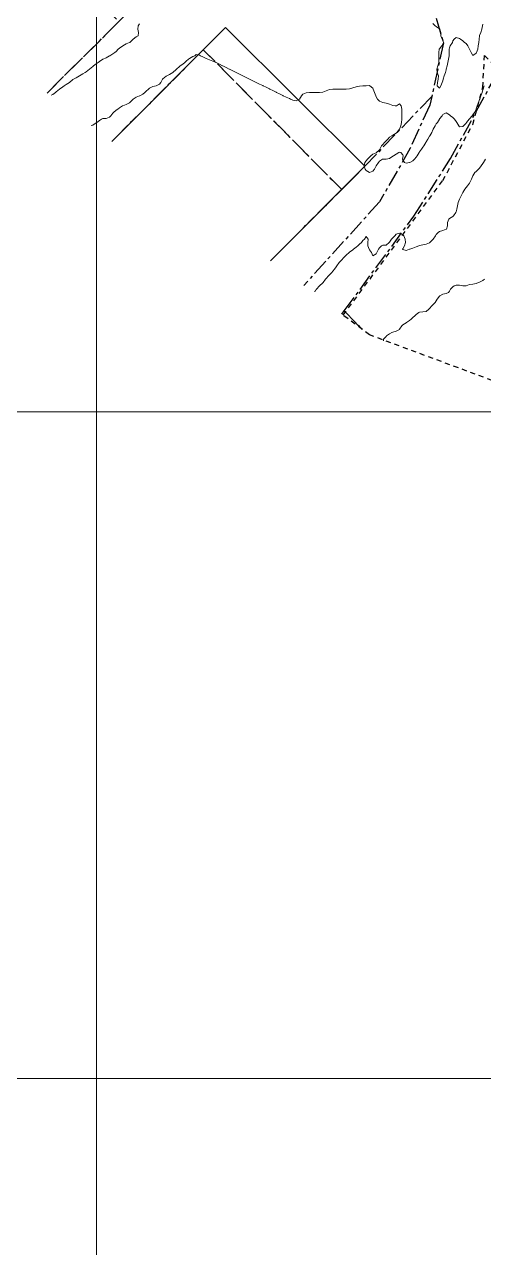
# Model space of a CAD drawing. Header units: centimetres. Extents: x 0 to 642158, y -847 to 649707.
# Drawn here: x 615856 to 615924.8, y 619762 to 619945.4 of the extents above; entities that cross this region are included whole.
import ezdxf

# ---------------------------------------------------------------- set-up
doc = ezdxf.new("R2010")
doc.units = ezdxf.units.CM
doc.header["$MEASUREMENT"] = 0
doc.linetypes.add('CENTERX2', pattern=[4, 2.5, -0.5, 0.5, -0.5])
doc.linetypes.add('JIS_02_0.7', pattern=[1.35, 0.75, -0.6])
for name, color, linetype, lineweight in [('MEV_grille', 254, 'Continuous', 9), ('WAL_parcellaire agricole', 7, 'JIS_02_0.7', 25), ('WAL_topographie 0.5', 253, 'Continuous', 20)]:
    doc.layers.add(name, color=color, linetype=linetype, lineweight=lineweight)
doc.layers.add('SPW_batiments', color=7, linetype='Continuous')
doc.layers.add('SPW_parcellaire cadastral', color=7, linetype='CENTERX2', lineweight=25, true_color=0xff0542)

# ---------------------------------------------------------------- blocks, each defined once
blk = doc.blocks.new('*U114')
at = {"layer": 'MEV_grille', "transparency": 33554687}
blk.add_lwpolyline([(-1338.46, 0), (1338.46, 0)], dxfattribs=at)
blk = doc.blocks.new('*U115')
at = {"layer": 'MEV_grille', "color": 0, "linetype": 'ByBlock', "lineweight": -2, "transparency": 16777216}
for p in [(0, -2500), (0, -2600)]:
    blk.add_blockref('*U114', p, dxfattribs=at)
blk = doc.blocks.new('*U112')
at = {"layer": 'MEV_grille', "transparency": 33554687}
blk.add_lwpolyline([(0, 1825.48), (0, -1825.48)], dxfattribs=at)
blk = doc.blocks.new('*U113')
at = {"layer": 'MEV_grille', "color": 0, "linetype": 'ByBlock', "lineweight": -2, "transparency": 16777216}
blk.add_blockref('*U112', (500, 0), dxfattribs=at)

msp = doc.modelspace()

# ---------------------------------------------------------------- linework, layer by layer
at = {"layer": 'SPW_batiments'}
msp.add_lwpolyline([(615869.1, 619927.89), (615886.17, 619945.01), (615907.05, 619924.19), (615892.92, 619910.02)], dxfattribs=at)
at = {"layer": 'SPW_parcellaire cadastral'}
for points in [[(615809.16, 619988.25), (615803.84, 619982.85), (615827.48, 619959.53), (615832.79, 619964.92), (615840.17, 619972.87), (615835.95, 619976.98), (615837.47, 619978.5), (615841.57, 619974.39), (615846.26, 619979.49), (615855.17, 619971.4), (615866.16, 619982.5), (615872.33, 619988.73), (615894.19, 619969.74), (615891.46, 619967.03), (615874.54, 619984.05), (615853.26, 619962.9), (615870.18, 619945.88), (615859.4, 619935.16)], [(615891.46, 619967.03), (615894.19, 619969.74), (615916.63, 619950.25), (615918.84, 619942.69), (615917.09, 619934.65), (615907.05, 619924.19), (615903.58, 619920.7), (615882.83, 619941.66), (615869.1, 619927.89)], [(615859.4, 619935.16), (615870.18, 619945.88), (615877.98, 619953.63), (615891.46, 619967.03)], [(615869.1, 619927.89), (615882.83, 619941.66), (615903.58, 619920.7), (615892.92, 619910.02)], [(615906.65, 619899.72), (615903.97, 619902.5), (615914.4, 619916.69), (615919.91, 619925.36), (615926.12, 619936.73)], [(615892.92, 619910.02), (615903.58, 619920.7), (615907.05, 619924.19), (615917.09, 619934.65), (615916.81, 619933.36), (615913.87, 619926.92), (615909.24, 619918.83), (615897.89, 619906.29)], [(615903.6, 619902.01), (615903.97, 619902.5)], [(615903.97, 619902.5), (615906.65, 619899.72)]]:
    msp.add_lwpolyline(points, dxfattribs=at)
at = {"layer": 'WAL_parcellaire agricole'}
msp.add_lwpolyline([(615907.77, 619898.89), (615903.81, 619901.85), (615918.75, 619922.03), (615923.23, 619930.47), (615924.74, 619936.03), (615924.99, 619940.78), (615950, 619915.78), (616003.33, 619863.39), (615907.77, 619898.89)], dxfattribs=at)
at = {"layer": 'WAL_topographie 0.5'}
for points in [[(615860, 619934.85), (615860.25, 619934.95), (615860.65, 619935.25), (615860.75, 619935.33), (615861.25, 619935.73), (615861.28, 619935.75), (615861.75, 619936.1), (615861.97, 619936.25), (615862.25, 619936.44), (615862.75, 619936.74), (615862.76, 619936.75), (615863.25, 619937.18), (615863.35, 619937.25), (615863.75, 619937.45), (615864.25, 619937.74), (615864.27, 619937.75), (615864.75, 619938.03), (615865.12, 619938.25), (615865.25, 619938.33), (615865.75, 619938.74), (615865.77, 619938.75), (615866.25, 619939.15), (615866.36, 619939.25), (615866.75, 619939.53), (615867.06, 619939.75), (615867.25, 619939.88), (615867.75, 619940.22), (615867.82, 619940.25), (615868.25, 619940.46), (615868.75, 619940.72), (615868.81, 619940.75), (615869.25, 619941.03), (615869.54, 619941.25), (615869.75, 619941.4), (615870.08, 619941.75), (615870.25, 619941.87), (615870.75, 619942.24), (615870.77, 619942.25), (615871.25, 619942.53), (615871.75, 619942.72), (615871.79, 619942.75), (615872.25, 619943.19), (615872.32, 619943.25), (615872.75, 619943.6), (615873.05, 619943.75), (615873.12, 619944.25), (615872.99, 619944.75), (615873.04, 619945.25), (615873.25, 619945.52)], [(615917.25, 619945.6), (615917.58, 619945.25), (615917.75, 619945.13), (615918.25, 619944.79), (615918.3, 619944.75), (615918.47, 619944.25), (615918.43, 619943.75), (615918.66, 619943.25), (615918.75, 619943.02), (615918.84, 619942.75), (615918.75, 619942.54), (615918.62, 619942.25), (615918.25, 619941.81), (615918.22, 619941.75), (615918.13, 619941.25), (615918.15, 619940.75), (615918.17, 619940.25), (615918.13, 619939.75), (615917.99, 619939.25), (615917.83, 619938.75), (615917.91, 619938.25), (615918.08, 619937.75), (615918.07, 619937.25), (615917.93, 619936.75), (615917.88, 619936.25), (615918.25, 619935.88), (615918.43, 619936.25), (615918.65, 619936.75), (615918.75, 619936.99), (615918.8, 619937.25), (615918.96, 619937.75), (615919.15, 619938.25), (615919.25, 619938.62), (615919.27, 619938.75), (615919.39, 619939.25), (615919.51, 619939.75), (615919.61, 619940.25), (615919.68, 619940.75), (615919.7, 619941.25), (615919.71, 619941.75), (615919.75, 619941.94), (615919.87, 619942.25), (615920.2, 619942.75), (615920.25, 619942.97), (615920.43, 619943.25), (615920.75, 619943.51), (615921.25, 619943.36), (615921.4, 619943.25), (615921.75, 619943.01), (615922, 619942.75), (615922.25, 619942.58), (615922.48, 619942.25), (615922.74, 619941.75), (615922.75, 619941.72), (615923, 619941.25), (615923.25, 619940.81), (615923.75, 619941.16), (615923.8, 619941.25), (615923.99, 619941.75), (615924.04, 619942.25), (615924.12, 619942.75), (615924.19, 619943.25), (615924.24, 619943.75), (615924.25, 619943.8), (615924.42, 619944.25), (615924.58, 619944.75), (615924.67, 619945.25), (615924.75, 619945.5)], [(615866, 619930.32), (615866.25, 619930.37), (615866.75, 619930.69), (615866.84, 619930.75), (615867.25, 619931.07), (615867.58, 619931.25), (615867.75, 619931.33), (615868.25, 619931.36), (615868.75, 619931.56), (615868.97, 619931.75), (615869.25, 619932.16), (615869.36, 619932.25), (615869.75, 619932.57), (615870.02, 619932.75), (615870.25, 619932.92), (615870.73, 619933.25), (615870.75, 619933.26), (615871.25, 619933.44), (615871.75, 619933.7), (615871.8, 619933.75), (615872.25, 619934.21), (615872.3, 619934.25), (615872.75, 619934.55), (615873.25, 619934.73), (615873.3, 619934.75), (615873.75, 619935), (615874.07, 619935.25), (615874.25, 619935.42), (615874.59, 619935.75), (615874.75, 619935.9), (615875.25, 619936.16), (615875.75, 619936.24), (615875.78, 619936.25), (615876.25, 619936.49), (615876.45, 619936.75), (615876.72, 619937.25), (615876.75, 619937.3), (615877.25, 619937.7), (615877.36, 619937.75), (615877.75, 619937.92), (615878.25, 619938.23), (615878.28, 619938.25), (615878.75, 619938.71), (615878.79, 619938.75), (615879.25, 619939.15), (615879.37, 619939.25), (615879.75, 619939.51), (615880.06, 619939.75), (615880.25, 619939.94), (615880.63, 619940.25), (615880.75, 619940.35), (615881.25, 619940.63), (615881.54, 619940.75), (615881.75, 619940.92), (615882.25, 619940.83), (615882.4, 619940.75), (615882.75, 619940.58), (615883.25, 619940.35), (615883.5, 619940.25), (615883.75, 619940.15), (615884.25, 619939.95), (615884.71, 619939.75), (615884.75, 619939.73), (615885.25, 619939.47), (615885.71, 619939.25), (615885.75, 619939.23), (615886.25, 619938.98), (615886.71, 619938.75), (615886.75, 619938.73), (615887.25, 619938.5), (615887.75, 619938.25), (615887.75, 619938.25), (615888.25, 619938), (615888.75, 619937.75), (615888.75, 619937.75), (615889.25, 619937.51), (615889.75, 619937.25), (615889.75, 619937.25), (615890.25, 619937.01), (615890.75, 619936.75), (615890.75, 619936.75), (615891.25, 619936.51), (615891.75, 619936.27), (615891.79, 619936.25), (615892.25, 619936.03), (615892.75, 619935.77), (615892.79, 619935.75), (615893.25, 619935.53), (615893.75, 619935.27), (615893.79, 619935.25), (615894.25, 619935.03), (615894.75, 619934.77), (615894.8, 619934.75), (615895.25, 619934.56), (615895.75, 619934.32), (615895.89, 619934.25), (615896.25, 619934.09), (615896.75, 619933.97), (615897.25, 619934.25), (615897.25, 619934.25), (615897.53, 619934.75), (615897.75, 619934.97), (615898.25, 619935.21), (615898.75, 619935.25), (615898.75, 619935.25), (615899.25, 619935.25), (615899.75, 619935.25), (615900.25, 619935.25), (615900.75, 619935.29), (615901.25, 619935.5), (615901.75, 619935.71), (615902.25, 619935.75), (615902.25, 619935.75), (615902.75, 619935.75), (615903.25, 619935.75), (615903.75, 619935.75), (615904.25, 619935.75), (615904.75, 619935.79), (615905.25, 619935.92), (615905.75, 619936.08), (615906.25, 619936.21), (615906.75, 619936.25), (615906.75, 619936.25), (615907.25, 619936.25), (615907.75, 619936.29), (615907.8, 619936.25), (615908.25, 619935.87), (615908.29, 619935.75), (615908.49, 619935.25), (615908.68, 619934.75), (615908.75, 619934.57), (615908.96, 619934.25), (615909.25, 619933.92), (615909.75, 619933.75), (615909.75, 619933.75), (615910.25, 619933.62), (615910.75, 619933.5), (615911.25, 619933.3), (615911.58, 619933.25), (615911.75, 619933.23), (615911.79, 619933.25), (615912.25, 619933.55), (615912.48, 619933.25), (615912.58, 619932.75), (615912.61, 619932.25), (615912.61, 619931.75), (615912.6, 619931.25), (615912.56, 619930.75), (615912.46, 619930.25), (615912.25, 619929.76), (615912.25, 619929.75), (615911.86, 619929.25), (615911.75, 619929.14), (615911.25, 619928.87), (615911.08, 619928.75), (615910.75, 619928.53), (615910.48, 619928.25), (615910.25, 619928.01), (615910.01, 619927.75), (615909.75, 619927.45), (615909.57, 619927.25), (615909.29, 619926.75), (615909.25, 619926.64), (615908.81, 619926.25), (615908.75, 619926.22), (615908.25, 619925.98), (615907.96, 619925.75), (615907.75, 619925.57), (615907.45, 619925.25), (615907.25, 619924.99), (615907.07, 619924.75), (615906.96, 619924.25), (615907.1, 619923.75), (615907.25, 619923.54), (615907.75, 619923.26), (615908.25, 619923.46), (615908.5, 619923.75), (615908.75, 619924.24), (615908.76, 619924.25), (615909.1, 619924.75), (615909.25, 619924.95), (615909.72, 619925.25), (615909.75, 619925.27), (615910.25, 619925.25), (615910.75, 619925.36), (615911.25, 619925.69), (615911.33, 619925.75), (615911.75, 619926.02), (615912.14, 619926.25), (615912.25, 619926.32), (615912.47, 619926.25), (615912.75, 619925.89), (615912.78, 619925.75), (615912.75, 619925.51), (615912.71, 619925.25), (615912.75, 619925.12), (615912.98, 619924.75), (615913.25, 619924.66), (615913.75, 619924.74), (615913.78, 619924.75), (615914.25, 619925.01), (615914.51, 619925.25), (615914.75, 619925.56), (615914.89, 619925.75), (615915.2, 619926.25), (615915.25, 619926.33), (615915.55, 619926.75), (615915.75, 619927.04), (615915.9, 619927.25), (615916.18, 619927.75), (615916.25, 619927.87), (615916.49, 619928.25), (615916.75, 619928.69), (615916.8, 619928.75), (615917.08, 619929.25), (615917.25, 619929.65), (615917.32, 619929.75), (615917.62, 619930.25), (615917.75, 619930.53), (615917.93, 619930.75), (615918.23, 619931.25), (615918.25, 619931.28), (615918.64, 619931.75), (615918.75, 619931.94), (615919.25, 619932.19), (615919.75, 619931.88), (615919.92, 619931.75), (615920.25, 619931.52), (615920.52, 619931.25), (615920.75, 619930.92), (615920.85, 619930.75), (615921.13, 619930.25), (615921.25, 619930.1), (615921.75, 619930.13), (615921.87, 619930.25), (615922.25, 619930.66), (615922.31, 619930.75), (615922.71, 619931.25), (615922.75, 619931.3), (615923.12, 619931.75), (615923.25, 619931.91), (615923.48, 619932.25), (615923.73, 619932.75), (615923.75, 619932.79), (615923.89, 619933.25), (615924.08, 619933.75), (615924.25, 619934.17), (615924.28, 619934.25), (615924.45, 619934.75), (615924.62, 619935.25), (615924.75, 619935.69), (615924.77, 619935.75), (615924.96, 619936.25)], [(615899.5, 619905.42), (615899.64, 619905.5), (615899.75, 619905.68), (615899.8, 619905.75), (615900.25, 619906.25), (615900.25, 619906.25), (615900.75, 619906.7), (615900.79, 619906.75), (615901.17, 619907.25), (615901.25, 619907.35), (615901.61, 619907.75), (615901.75, 619907.91), (615902.08, 619908.25), (615902.25, 619908.45), (615902.52, 619908.75), (615902.75, 619909.09), (615902.87, 619909.25), (615903.22, 619909.75), (615903.25, 619909.79), (615903.68, 619910.25), (615903.75, 619910.33), (615904.14, 619910.75), (615904.25, 619910.86), (615904.7, 619911.25), (615904.75, 619911.3), (615905.25, 619911.67), (615905.36, 619911.75), (615905.75, 619912.04), (615906.02, 619912.25), (615906.25, 619912.48), (615906.54, 619912.75), (615906.75, 619913.05), (615907.02, 619913.25), (615907.25, 619913.64), (615907.55, 619913.25), (615907.48, 619912.75), (615907.49, 619912.25), (615907.69, 619911.75), (615907.75, 619911.64), (615908.03, 619911.25), (615908.25, 619910.75), (615908.75, 619911.04), (615908.87, 619911.25), (615909.1, 619911.75), (615909.25, 619911.95), (615909.57, 619912.25), (615909.75, 619912.34), (615910.25, 619912.36), (615910.7, 619912.75), (615910.75, 619912.79), (615911.06, 619913.25), (615911.25, 619913.45), (615911.54, 619913.75), (615911.75, 619914.01), (615912.25, 619914.16), (615912.75, 619913.89), (615912.9, 619913.75), (615913.1, 619913.25), (615913.14, 619912.75), (615913.02, 619912.25), (615912.75, 619911.79), (615912.72, 619911.75), (615912.75, 619911.7), (615913.25, 619911.53), (615913.75, 619911.73), (615913.81, 619911.75), (615914.25, 619911.89), (615914.75, 619912.08), (615915.16, 619912.25), (615915.25, 619912.29), (615915.75, 619912.38), (615916.25, 619912.5), (615916.75, 619912.72), (615916.79, 619912.75), (615917.25, 619913.18), (615917.3, 619913.25), (615917.63, 619913.75), (615917.75, 619913.96), (615918.03, 619914.25), (615918.25, 619914.39), (615918.75, 619914.54), (615919.25, 619914.73), (615919.28, 619914.75), (615919.47, 619915.25), (615919.46, 619915.75), (615919.66, 619916.25), (615919.75, 619916.33), (615920.25, 619916.63), (615920.35, 619916.75), (615920.69, 619917.25), (615920.75, 619917.37), (615920.86, 619917.75), (615920.97, 619918.25), (615921.06, 619918.75), (615921.25, 619919.23), (615921.26, 619919.25), (615921.48, 619919.75), (615921.74, 619920.25), (615921.75, 619920.27), (615922.06, 619920.75), (615922.25, 619920.99), (615922.45, 619921.25), (615922.75, 619921.65), (615922.8, 619921.75), (615923.04, 619922.25), (615923.24, 619922.75), (615923.25, 619922.77), (615923.54, 619923.25), (615923.75, 619923.41), (615924.11, 619923.75), (615924.25, 619923.91), (615924.5, 619924.25), (615924.75, 619924.62), (615924.85, 619924.75), (615925.13, 619925.25)], [(615909.83, 619898), (615909.83, 619898.25), (615910.25, 619898.67), (615910.32, 619898.75), (615910.75, 619899.08), (615911.11, 619899.25), (615911.25, 619899.33), (615911.75, 619899.45), (615912.25, 619899.73), (615912.27, 619899.75), (615912.62, 619900.25), (615912.75, 619900.39), (615913.25, 619900.72), (615913.31, 619900.75), (615913.75, 619901.03), (615913.98, 619901.25), (615914.25, 619901.49), (615914.55, 619901.75), (615914.75, 619901.97), (615915.17, 619902.25), (615915.25, 619902.29), (615915.75, 619902.33), (615916.25, 619902.4), (615916.64, 619902.75), (615916.75, 619902.85), (615917.12, 619903.25), (615917.25, 619903.39), (615917.6, 619903.75), (615917.75, 619904.02), (615917.88, 619904.25), (615918.25, 619904.69), (615918.32, 619904.75), (615918.75, 619905.02), (615919.25, 619905.09), (615919.62, 619905.25), (615919.75, 619905.44), (615919.88, 619905.75), (615920.25, 619906.09), (615920.46, 619906.25), (615920.75, 619906.35), (615921.25, 619906.35), (615921.75, 619906.25), (615922.25, 619906.27), (615922.75, 619906.47), (615923.25, 619906.52), (615923.75, 619906.61), (615924.07, 619906.75), (615924.25, 619906.82), (615924.75, 619907.07), (615924.98, 619907.25)]]:
    msp.add_lwpolyline(points, dxfattribs=at)

# ---------------------------------------------------------------- block references
at = {"layer": 'MEV_grille', "transparency": 33554687}
for name, p in [('*U113', (615366.81, 620593.64)), ('*U115', (616669.48, 622387.38))]:
    msp.add_blockref(name, p, dxfattribs=at)

doc.saveas('drawing.dxf')
